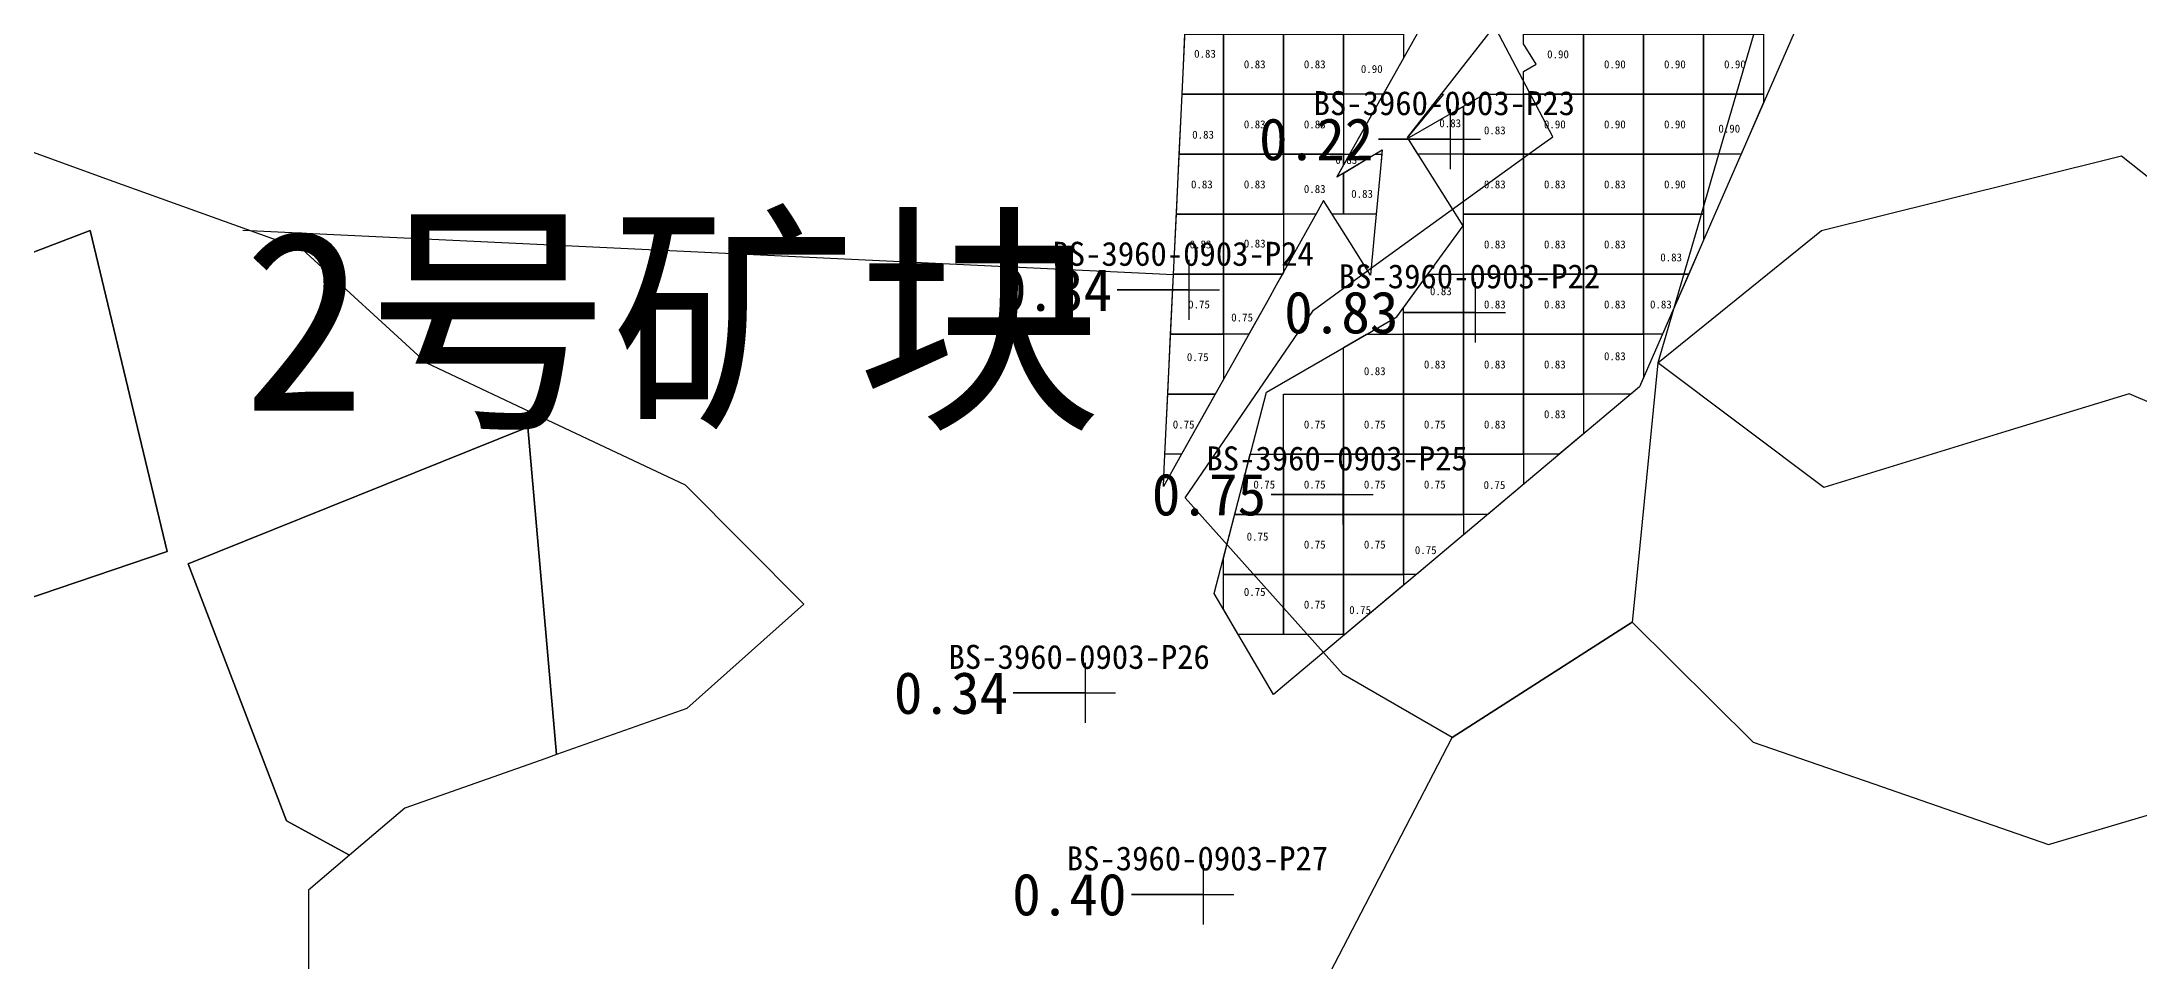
# Model space of a CAD drawing. Header units: metres. Extents: x 469944 to 470119, y 4349678 to 4349777.
# Drawn here: x 470014.1 to 470049.04, y 4349701.12 to 4349716.43 of the extents above; entities that cross this region are included whole.
import ezdxf

# ---------------------------------------------------------------- set-up
doc = ezdxf.new("R2010")
doc.units = ezdxf.units.M
for name, color, linetype in [('0.500-1.000', 4, 'Continuous'), ('点', 7, 'Continuous'), ('爆区方格网', 7, 'Continuous'), ('综合图_历史矿块', 7, 'Continuous'), ('钻孔', 7, 'Continuous')]:
    doc.layers.add(name, color=color, linetype=linetype)
doc.styles.add('CN_TTF', font='simsunb.ttf')

msp = doc.modelspace()

# ---------------------------------------------------------------- linework, layer by layer
at = {"color": 7}
msp.add_line((470032.955, 4349712.549), (470017.453, 4349713.29), dxfattribs=at)
at = {"layer": '0.500-1.000', "color": 4, "lineweight": 30}
for points in [[(470044.577, 4349719.521), (470041.903, 4349713.395), (470040.721, 4349710.687), (470038.765, 4349709.044), (470038.765, 4349709.044), (470037.185, 4349707.716), (470034.807, 4349705.718), (470034.621, 4349705.561), (470033.635, 4349707.24), (470033.635, 4349707.24), (470034.502, 4349710.597), (470034.502, 4349710.597), (470035.687, 4349711.281), (470035.687, 4349711.281), (470036.677, 4349711.852), (470037.78, 4349713.368), (470036.853, 4349714.839), (470038.371, 4349716.779)], [(470037.604, 4349717.619), (470036.588, 4349715.805), (470035.678, 4349714.183), (470036.434, 4349714.635), (470036.399, 4349714.26), (470036.399, 4349714.26), (470036.295, 4349713.153), (470036.238, 4349712.548), (470035.894, 4349713.095), (470035.457, 4349713.788), (470035.36, 4349713.615), (470034.668, 4349712.38), (470034.526, 4349712.126), (470034.071, 4349711.314), (470033.062, 4349709.514), (470032.787, 4349709.023), (470032.801, 4349709.317), (470033.083, 4349715.216), (470033.116, 4349715.914), (470033.185, 4349717.348)]]:
    msp.add_lwpolyline(points, dxfattribs=at)
at = {"layer": '点', "color": 138, "true_color": 0x004c4c}
for p, q in [((470037.57, 4349714.311), (470037.57, 4349715.311)), ((470037.07, 4349714.811), (470038.07, 4349714.811)), ((470033.219, 4349711.801), (470033.219, 4349712.801)), ((470032.719, 4349712.301), (470033.719, 4349712.301)), ((470037.989, 4349711.426), (470037.989, 4349712.426)), ((470037.489, 4349711.926), (470038.489, 4349711.926)), ((470035.784, 4349708.393), (470035.784, 4349709.393)), ((470035.284, 4349708.893), (470036.284, 4349708.893)), ((470031.487, 4349705.087), (470031.487, 4349706.087)), ((470030.987, 4349705.587), (470031.987, 4349705.587)), ((470033.458, 4349701.73), (470033.458, 4349702.73)), ((470032.958, 4349702.23), (470033.958, 4349702.23))]:
    msp.add_line(p, q, dxfattribs=at)
at = {"layer": '爆区方格网', "color": 4}
for points in [[(470033.787, 4349716.561), (470033.787, 4349715.561), (470033.099, 4349715.561), (470033.116, 4349715.914), (470033.147, 4349716.561), (470033.787, 4349716.561)], [(470033.787, 4349715.561), (470033.787, 4349716.561), (470034.787, 4349716.561), (470034.787, 4349715.561), (470033.787, 4349715.561)], [(470034.787, 4349715.561), (470034.787, 4349716.561), (470035.787, 4349716.561), (470035.787, 4349715.561), (470034.787, 4349715.561)], [(470035.787, 4349715.561), (470035.787, 4349716.561), (470036.787, 4349716.561), (470036.787, 4349716.16), (470036.588, 4349715.805), (470036.451, 4349715.561), (470035.787, 4349715.561)], [(470038.787, 4349716.561), (470039.787, 4349716.561), (470039.787, 4349715.561), (470038.787, 4349715.561), (470038.787, 4349715.937), (470038.999, 4349716.06), (470038.787, 4349716.397), (470038.787, 4349716.561)], [(470039.787, 4349715.561), (470039.787, 4349716.561), (470040.787, 4349716.561), (470040.787, 4349715.561), (470039.787, 4349715.561)], [(470040.787, 4349715.561), (470040.787, 4349716.561), (470041.787, 4349716.561), (470041.787, 4349715.561), (470040.787, 4349715.561)], [(470041.787, 4349715.561), (470041.787, 4349716.561), (470042.787, 4349716.561), (470042.787, 4349715.561), (470041.787, 4349715.561)], [(470033.787, 4349715.561), (470033.787, 4349714.561), (470033.052, 4349714.561), (470033.083, 4349715.216), (470033.099, 4349715.561), (470033.787, 4349715.561)], [(470033.787, 4349714.561), (470033.787, 4349715.561), (470034.787, 4349715.561), (470034.787, 4349714.561), (470033.787, 4349714.561)], [(470034.787, 4349714.561), (470034.787, 4349715.561), (470035.787, 4349715.561), (470035.787, 4349714.561), (470034.787, 4349714.561)], [(470037.787, 4349714.561), (470037.028, 4349714.561), (470036.853, 4349714.839), (470037.418, 4349715.561), (470037.451, 4349715.561), (470036.866, 4349714.856), (470036.881, 4349714.838), (470037.692, 4349715.305), (470037.787, 4349715.36), (470037.787, 4349714.561)], [(470038.787, 4349715.561), (470038.787, 4349714.561), (470037.787, 4349714.561), (470037.787, 4349715.36), (470038.136, 4349715.561), (470038.787, 4349715.561)], [(470038.787, 4349714.561), (470038.787, 4349715.561), (470039.787, 4349715.561), (470039.787, 4349714.561), (470038.787, 4349714.561)], [(470039.787, 4349714.561), (470039.787, 4349715.561), (470040.787, 4349715.561), (470040.787, 4349714.561), (470039.787, 4349714.561)], [(470040.787, 4349714.561), (470040.787, 4349715.561), (470041.787, 4349715.561), (470041.787, 4349714.561), (470040.787, 4349714.561)], [(470041.787, 4349714.561), (470041.787, 4349715.561), (470042.787, 4349715.561), (470042.787, 4349715.419), (470042.412, 4349714.561), (470041.787, 4349714.561)], [(470033.787, 4349714.561), (470033.787, 4349713.561), (470033.004, 4349713.561), (470033.052, 4349714.561), (470033.787, 4349714.561)], [(470033.787, 4349713.561), (470033.787, 4349714.561), (470034.787, 4349714.561), (470034.787, 4349713.561), (470033.787, 4349713.561)], [(470035.787, 4349713.561), (470035.6, 4349713.561), (470035.457, 4349713.788), (470035.36, 4349713.615), (470035.33, 4349713.561), (470034.787, 4349713.561), (470034.787, 4349714.561), (470035.787, 4349714.561), (470035.787, 4349714.376), (470035.678, 4349714.183), (470035.787, 4349714.247), (470035.787, 4349713.561)], [(470036.428, 4349714.561), (470036.399, 4349714.26), (470036.399, 4349714.26), (470036.333, 4349713.561), (470035.787, 4349713.561), (470035.787, 4349714.247), (470036.311, 4349714.561), (470036.428, 4349714.561)], [(470035.787, 4349714.561), (470035.891, 4349714.561), (470035.787, 4349714.376), (470035.787, 4349714.561)], [(470037.787, 4349713.561), (470037.787, 4349714.561), (470038.787, 4349714.561), (470038.787, 4349713.561), (470037.787, 4349713.561)], [(470038.787, 4349713.561), (470038.787, 4349714.561), (470039.787, 4349714.561), (470039.787, 4349713.561), (470038.787, 4349713.561)], [(470039.787, 4349713.561), (470039.787, 4349714.561), (470040.787, 4349714.561), (470040.787, 4349713.561), (470039.787, 4349713.561)], [(470040.787, 4349713.561), (470040.787, 4349714.561), (470041.787, 4349714.561), (470041.787, 4349713.561), (470040.787, 4349713.561)], [(470033.787, 4349713.561), (470033.787, 4349712.561), (470032.956, 4349712.561), (470033.004, 4349713.561), (470033.787, 4349713.561)], [(470033.787, 4349712.561), (470033.787, 4349713.561), (470034.787, 4349713.561), (470034.787, 4349712.591), (470034.77, 4349712.561), (470033.787, 4349712.561)], [(470037.787, 4349712.561), (470037.787, 4349713.561), (470038.787, 4349713.561), (470038.787, 4349712.561), (470037.787, 4349712.561)], [(470038.787, 4349712.561), (470038.787, 4349713.561), (470039.787, 4349713.561), (470039.787, 4349712.561), (470038.787, 4349712.561)], [(470039.787, 4349712.561), (470039.787, 4349713.561), (470040.787, 4349713.561), (470040.787, 4349712.561), (470039.787, 4349712.561)], [(470040.787, 4349712.561), (470040.787, 4349713.561), (470041.787, 4349713.561), (470041.787, 4349713.128), (470041.539, 4349712.561), (470040.787, 4349712.561)], [(470033.787, 4349712.561), (470033.787, 4349711.561), (470032.908, 4349711.561), (470032.956, 4349712.561), (470033.787, 4349712.561)], [(470033.787, 4349711.561), (470033.787, 4349712.561), (470034.77, 4349712.561), (470034.668, 4349712.38), (470034.526, 4349712.126), (470034.21, 4349711.561), (470033.787, 4349711.561)], [(470037.787, 4349712.561), (470037.787, 4349711.561), (470036.787, 4349711.561), (470036.787, 4349712.003), (470037.193, 4349712.561), (470037.787, 4349712.561)], [(470037.787, 4349711.561), (470037.787, 4349712.561), (470038.787, 4349712.561), (470038.787, 4349711.561), (470037.787, 4349711.561)], [(470038.787, 4349711.561), (470038.787, 4349712.561), (470039.787, 4349712.561), (470039.787, 4349711.561), (470038.787, 4349711.561)], [(470039.787, 4349711.561), (470039.787, 4349712.561), (470040.787, 4349712.561), (470040.787, 4349711.561), (470039.787, 4349711.561)], [(470040.787, 4349711.561), (470040.787, 4349712.561), (470041.539, 4349712.561), (470041.103, 4349711.561), (470040.787, 4349711.561)], [(470033.787, 4349711.561), (470033.787, 4349710.807), (470033.649, 4349710.561), (470032.86, 4349710.561), (470032.908, 4349711.561), (470033.787, 4349711.561)], [(470036.787, 4349711.561), (470036.787, 4349710.561), (470035.787, 4349710.561), (470035.787, 4349711.338), (470036.173, 4349711.561), (470036.787, 4349711.561)], [(470036.787, 4349710.561), (470036.787, 4349711.561), (470037.787, 4349711.561), (470037.787, 4349710.561), (470036.787, 4349710.561)], [(470037.787, 4349710.561), (470037.787, 4349711.561), (470038.787, 4349711.561), (470038.787, 4349710.561), (470037.787, 4349710.561)], [(470038.787, 4349710.561), (470038.787, 4349711.561), (470039.787, 4349711.561), (470039.787, 4349710.561), (470038.787, 4349710.561)], [(470039.787, 4349710.561), (470039.787, 4349711.561), (470040.787, 4349711.561), (470040.787, 4349710.837), (470040.721, 4349710.687), (470040.572, 4349710.561), (470039.787, 4349710.561)], [(470033.649, 4349710.561), (470033.089, 4349709.561), (470032.813, 4349709.561), (470032.86, 4349710.561), (470033.649, 4349710.561)], [(470034.787, 4349709.561), (470034.787, 4349710.561), (470035.787, 4349710.561), (470035.787, 4349709.561), (470034.787, 4349709.561)], [(470035.787, 4349709.561), (470035.787, 4349710.561), (470036.787, 4349710.561), (470036.787, 4349709.561), (470035.787, 4349709.561)], [(470036.787, 4349709.561), (470036.787, 4349710.561), (470037.787, 4349710.561), (470037.787, 4349709.561), (470036.787, 4349709.561)], [(470037.787, 4349709.561), (470037.787, 4349710.561), (470038.787, 4349710.561), (470038.787, 4349709.561), (470037.787, 4349709.561)], [(470038.787, 4349709.561), (470038.787, 4349710.561), (470039.787, 4349710.561), (470039.787, 4349709.902), (470039.382, 4349709.561), (470038.787, 4349709.561)], [(470034.787, 4349709.561), (470034.787, 4349708.561), (470033.976, 4349708.561), (470034.234, 4349709.561), (470034.787, 4349709.561)], [(470034.787, 4349708.561), (470034.787, 4349709.561), (470035.787, 4349709.561), (470035.787, 4349708.561), (470034.787, 4349708.561)], [(470035.787, 4349708.561), (470035.787, 4349709.561), (470036.787, 4349709.561), (470036.787, 4349708.561), (470035.787, 4349708.561)], [(470036.787, 4349708.561), (470036.787, 4349709.561), (470037.787, 4349709.561), (470037.787, 4349708.561), (470036.787, 4349708.561)], [(470037.787, 4349708.561), (470037.787, 4349709.561), (470038.787, 4349709.561), (470038.787, 4349709.062), (470038.765, 4349709.044), (470038.765, 4349709.044), (470038.191, 4349708.561), (470037.787, 4349708.561)], [(470034.787, 4349708.561), (470034.787, 4349707.561), (470033.787, 4349707.561), (470033.787, 4349707.827), (470033.976, 4349708.561), (470034.787, 4349708.561)], [(470034.787, 4349707.561), (470034.787, 4349708.561), (470035.787, 4349708.561), (470035.787, 4349707.561), (470034.787, 4349707.561)], [(470035.787, 4349707.561), (470035.787, 4349708.561), (470036.787, 4349708.561), (470036.787, 4349707.561), (470035.787, 4349707.561)], [(470036.787, 4349707.561), (470036.787, 4349708.561), (470037.787, 4349708.561), (470037.787, 4349708.222), (470037.185, 4349707.716), (470037.001, 4349707.561), (470036.787, 4349707.561)], [(470033.787, 4349707.561), (470034.787, 4349707.561), (470034.787, 4349706.561), (470034.034, 4349706.561), (470033.787, 4349706.982), (470033.787, 4349707.561)], [(470034.787, 4349706.561), (470034.787, 4349707.561), (470035.787, 4349707.561), (470035.787, 4349706.561), (470034.787, 4349706.561)], [(470035.787, 4349706.561), (470035.787, 4349707.561), (470036.787, 4349707.561), (470036.787, 4349707.381), (470035.811, 4349706.561), (470035.787, 4349706.561)]]:
    msp.add_lwpolyline(points, close=True, dxfattribs=at)
at = {"layer": '综合图_历史矿块', "color": 9}
for points in [[(470044.124, 4349720.737), (470044.106, 4349720.688), (470042.836, 4349717.298), (470041.931, 4349714.192), (470041.723, 4349713.477), (470041.026, 4349711.087), (470040.684, 4349707.649), (470040.595, 4349706.764), (470037.598, 4349704.846), (470035.784, 4349705.893), (470033.151, 4349708.835), (470035.111, 4349711.7), (470035.289, 4349711.96), (470036.397, 4349712.772), (470039.049, 4349714.69), (470039.273, 4349714.852), (470037.995, 4349717.283), (470041.344, 4349721.778), (470044.124, 4349720.737)], [(470016.19, 4349707.943), (470011.378, 4349706.311), (470010.759, 4349706.553), (470009.668, 4349711.286), (470014.906, 4349713.287), (470016.19, 4349707.943)], [(470022.677, 4349704.558), (470022.499, 4349704.495), (470020.149, 4349703.664), (470019.228, 4349702.881), (470018.18, 4349703.454), (470016.54, 4349707.737), (470022.198, 4349710.012), (470022.677, 4349704.558)]]:
    msp.add_lwpolyline(points, close=True, dxfattribs=at)
for points in [[(470013.944, 4349714.598), (470015.301, 4349714.108), (470018.437, 4349712.976), (470020.502, 4349711.088), (470022.33, 4349710.226), (470024.82, 4349709.053), (470026.796, 4349707.065), (470024.85, 4349705.326), (470022.677, 4349704.558), (470022.198, 4349710.012), (470016.54, 4349707.737), (470018.18, 4349703.454), (470019.228, 4349702.881), (470018.543, 4349702.298), (470018.545, 4349700.452), (470019.158, 4349699.874), (470019.252, 4349699.785), (470021.777, 4349697.467), (470020.012, 4349695.701), (470017.051, 4349697.268), (470016.894, 4349697.352), (470015.216, 4349698.709), (470013.538, 4349700.066)], [(470051.751, 4349709.34), (470048.874, 4349710.571), (470046.821, 4349709.94), (470043.789, 4349709.009), (470041.026, 4349711.087), (470043.749, 4349713.287), (470045.76, 4349713.79), (470048.747, 4349714.536), (470051.11, 4349712.663)], [(470011.378, 4349706.311), (470016.19, 4349707.943), (470014.906, 4349713.287), (470009.668, 4349711.286)], [(470050.423, 4349698.049), (470047.591, 4349698.243), (470045.798, 4349697.911), (470040.563, 4349696.941), (470039.145, 4349696.679), (470032.822, 4349695.749), (470034.464, 4349698.812), (470036.669, 4349703.056), (470037.598, 4349704.846), (470040.595, 4349706.764), (470042.614, 4349704.766), (470044.623, 4349704.07), (470047.533, 4349703.062), (470049.726, 4349703.709)]]:
    msp.add_lwpolyline(points, dxfattribs=at)
at = {"layer": '钻孔', "color": 8, "lineweight": 35}
for p, q in [((470037.57, 4349714.811), (470036.37, 4349714.811)), ((470033.219, 4349712.301), (470032.019, 4349712.301)), ((470031.487, 4349705.587), (470030.287, 4349705.587)), ((470033.458, 4349702.23), (470032.258, 4349702.23))]:
    msp.add_line(p, q, dxfattribs=at)
at = {"layer": '钻孔', "color": 4, "lineweight": 35}
for p, q in [((470037.989, 4349711.926), (470036.789, 4349711.926)), ((470035.784, 4349708.893), (470034.584, 4349708.893))]:
    msp.add_line(p, q, dxfattribs=at)

# ---------------------------------------------------------------- texts
at = {"color": 4, "style": 'CN_TTF'}
for s, p in [('0.83', (470033.299, 4349716.168)), ('0.83', (470034.127, 4349715.991)), ('0.83', (470035.127, 4349715.991)), ('0.90', (470039.18, 4349716.158)), ('0.90', (470040.127, 4349715.991)), ('0.90', (470041.127, 4349715.991)), ('0.90', (470042.127, 4349715.991)), ('0.90', (470036.077, 4349715.913)), ('0.83', (470034.127, 4349714.991)), ('0.83', (470035.127, 4349714.991)), ('0.83', (470037.384, 4349715.01)), ('0.90', (470039.127, 4349714.991)), ('0.90', (470040.127, 4349714.991)), ('0.90', (470041.127, 4349714.991)), ('0.83', (470033.267, 4349714.819)), ('0.83', (470038.127, 4349714.891)), ('0.90', (470042.033, 4349714.92)), ('0.83', (470035.653, 4349714.399)), ('0.83', (470033.247, 4349713.991)), ('0.83', (470034.127, 4349713.991)), ('0.83', (470035.127, 4349713.915)), ('0.83', (470038.127, 4349713.991)), ('0.83', (470039.127, 4349713.991)), ('0.83', (470040.127, 4349713.991)), ('0.90', (470041.127, 4349713.991)), ('0.83', (470035.916, 4349713.834)), ('0.83', (470033.223, 4349712.991)), ('0.83', (470034.127, 4349713.006)), ('0.83', (470038.127, 4349712.991)), ('0.83', (470039.127, 4349712.991)), ('0.83', (470040.127, 4349712.991)), ('0.83', (470041.065, 4349712.775)), ('0.83', (470037.228, 4349712.212)), ('0.75', (470033.199, 4349711.991)), ('0.83', (470038.127, 4349711.991)), ('0.83', (470039.127, 4349711.991)), ('0.83', (470040.127, 4349711.991)), ('0.83', (470040.894, 4349711.991)), ('0.75', (470033.917, 4349711.774)), ('0.75', (470033.178, 4349711.114)), ('0.83', (470040.127, 4349711.129)), ('0.83', (470036.127, 4349710.88)), ('0.83', (470037.127, 4349710.991)), ('0.83', (470038.127, 4349710.991)), ('0.83', (470039.127, 4349710.991)), ('0.83', (470039.127, 4349710.162)), ('0.75', (470032.943, 4349709.991)), ('0.75', (470035.127, 4349709.991)), ('0.75', (470036.127, 4349709.991)), ('0.75', (470037.127, 4349709.991)), ('0.83', (470038.127, 4349709.991)), ('0.75', (470034.286, 4349708.991)), ('0.75', (470035.127, 4349708.991)), ('0.75', (470036.127, 4349708.991)), ('0.75', (470037.127, 4349708.991)), ('0.75', (470038.121, 4349708.983)), ('0.75', (470034.174, 4349708.124)), ('0.75', (470035.127, 4349707.991)), ('0.75', (470036.127, 4349707.991)), ('0.75', (470036.976, 4349707.899)), ('0.75', (470034.127, 4349707.202)), ('0.75', (470035.127, 4349706.991)), ('0.75', (470035.883, 4349706.901))]:
    msp.add_text(s, height=0.1333, dxfattribs=at).set_placement(p)
at = {"insert": (470017.453, 4349713.29), "char_height": 3, "attachment_point": 1, "style": 'CN_TTF'}
msp.add_mtext('2号矿块', dxfattribs=at)
at = {"layer": '钻孔', "color": 138, "true_color": 0x004c4c, "style": 'CN_TTF'}
for s, p in [('BS-3960-0903-P23', (470035.29, 4349715.211)), ('BS-3960-0903-P24', (470030.939, 4349712.701)), ('BS-3960-0903-P22', (470035.709, 4349712.326)), ('BS-3960-0903-P25', (470033.504, 4349709.293)), ('BS-3960-0903-P26', (470029.207, 4349705.987)), ('BS-3960-0903-P27', (470031.178, 4349702.63))]:
    msp.add_text(s, height=0.4, dxfattribs=at).set_placement(p)
at = {"layer": '钻孔', "color": 8, "style": 'CN_TTF'}
for s, p in [('0.22', (470034.38, 4349714.461)), ('0.34', (470030.029, 4349711.951)), ('0.34', (470028.297, 4349705.237)), ('0.40', (470030.268, 4349701.88))]:
    msp.add_text(s, height=0.7, dxfattribs=at).set_placement(p)
at = {"layer": '钻孔', "color": 4, "style": 'CN_TTF'}
for s, p in [('0.83', (470034.799, 4349711.576)), ('0.75', (470032.594, 4349708.543))]:
    msp.add_text(s, height=0.7, dxfattribs=at).set_placement(p)

doc.saveas('drawing.dxf')
